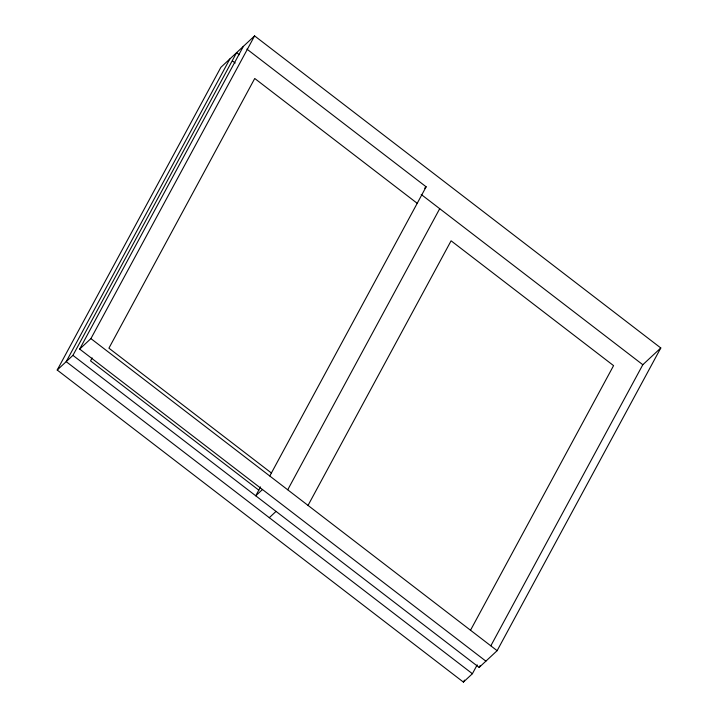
<?xml version="1.0" encoding="UTF-8"?>
<svg xmlns="http://www.w3.org/2000/svg" width="718" height="718" viewBox="0 0 718 718"><rect width="100%" height="100%" fill="white"/><g stroke="black" fill="none" stroke-linecap="round" stroke-linejoin="round"><path stroke-width="1.08" d="M57.207 370.03L220.875 67.321L254.594 35.9L660.793 347.97L497.125 650.679L479.139 667.435L72.94 355.365L57.207 370.03L463.406 682.1L472.399 673.717L477.201 664.85M229.868 58.948L66.191 361.648L472.399 673.717M72.94 355.365L236.608 52.656L239.274 54.703M485.889 661.152L79.68 349.083L243.357 46.374M79.68 349.083L90.917 338.609L254.594 35.9M92.155 357.932L90.558 360.894L258.866 490.197M260.526 486.921L255.734 495.797L262.474 489.514M269.824 475.917L426.142 186.806L246.902 49.102M287.765 489.712L439.712 208.696M307.941 505.571L451.092 240.808L613.576 365.633L470.425 630.404M463.406 682.1L464.474 680.125M479.139 667.435L480.207 665.46M490.87 645.742L642.816 364.726L660.793 347.97M424.643 188.206L426.142 186.806M269.295 517.687L276.035 511.404M421.17 194.443L642.816 364.726M232.524 60.985L235.19 63.031M417.221 203.32L254.737 78.486L108.921 348.176L271.404 473M90.917 338.609L497.125 650.679"/></g></svg>
